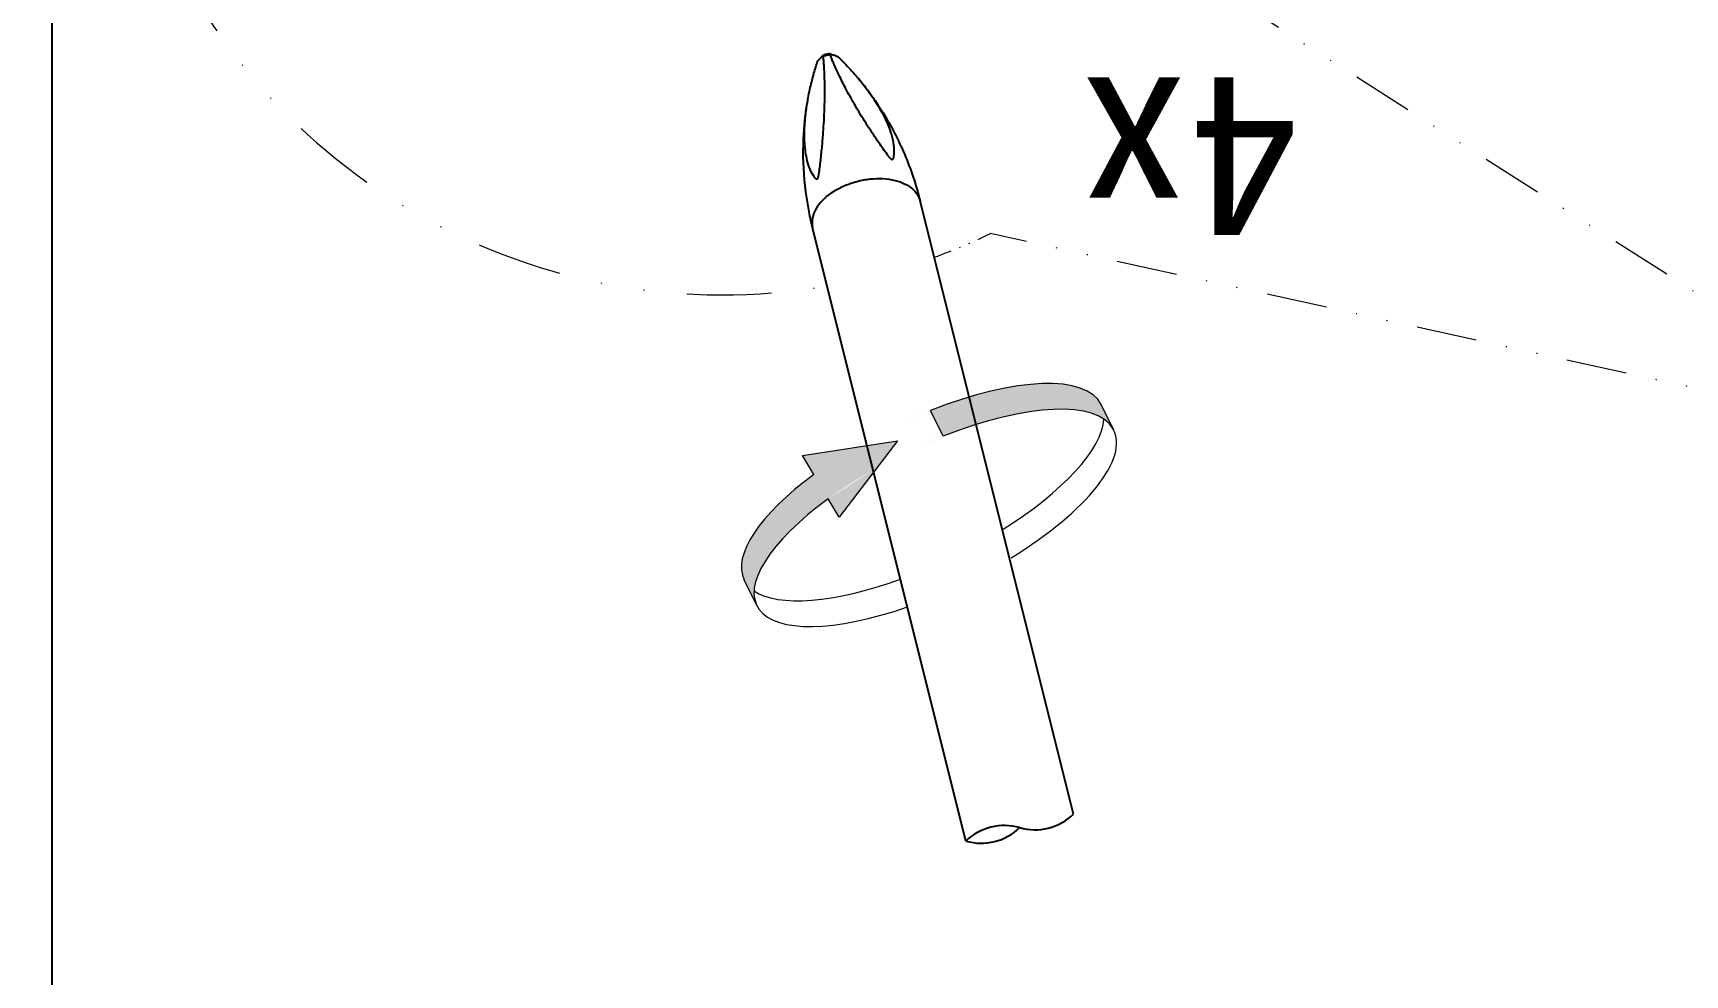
# Model space of a CAD drawing. Header units: millimetres. Extents: x 14343 to 15285, y -9166 to -7819.
# Drawn here: x 14812 to 14985, y -8747.2 to -8648.6 of the extents above; entities that cross this region are included whole.
import ezdxf

# ---------------------------------------------------------------- set-up
doc = ezdxf.new("R2010")
doc.units = ezdxf.units.MM
doc.linetypes.add('DIVIDE', pattern=[31.75, 12.7, -6.35, 0, -6.35, 0, -6.35])
doc.layers.add('hatch', color=56, linetype='Continuous', lineweight=9)
doc.layers.add('part', color=7, linetype='Continuous', lineweight=20)
doc.styles.add('zeng', font='SIMHEI.TTF')

# ---------------------------------------------------------------- blocks, each defined once
blk = doc.blocks.new('u9')
at = {"layer": 'part'}
h = blk.add_hatch(color=5, dxfattribs=at)
h.set_gradient(color1=(0, 0, 255), one_color=1, tint=1)
edge = h.paths.add_edge_path()
edge.add_ellipse((-91.22567085915944, 203.8490433038678), major_axis=(18.70567253311721, 9.179410815966142), ratio=0.3599436154490613, start_angle=296.8906818468813, end_angle=360)
edge.add_line((-72.51999832603724, 213.0284541198344), (-73.84162645278411, 215.7216490802348))
edge.add_ellipse((-92.54729898588812, 206.5422382642537), major_axis=(18.70567253311721, 9.179410815966142), ratio=0.3599436154490613, start_angle=348.4630409672899, end_angle=360.00000000010573, ccw=False)
edge.add_ellipse((-92.54729898588812, 206.5422382642537), major_axis=(18.70567253311721, 9.179410815966142), ratio=0.3599436154490613, start_angle=296.14794840518715, end_angle=348.4630409672899, ccw=False)
edge.add_line((-81.33795734465821, 204.5435903682992), (-82.48527191473477, 206.4673302040628))
edge.add_line((-82.4852719147384, 206.467330204061), (-88.58241460577847, 198.462653383267))
edge.add_line((-88.58241460577847, 198.462653383267), (-78.64180331448733, 200.0228607911849))
edge.add_line((-78.64180331449097, 200.0228607911849), (-79.81848361483026, 201.9958391065993))
h = blk.add_hatch(color=5, dxfattribs=at)
h.set_gradient(color1=(0, 0, 255), one_color=1, tint=1)
edge = h.paths.add_edge_path()
edge.add_ellipse((-92.54729898588812, 206.5422382642537), major_axis=(18.70567253311721, 9.179410815966142), ratio=0.3599436154490612, start_angle=540.0000000001054, end_angle=617.5277835045085, ccw=False)
edge.add_line((-111.2529715190012, 197.3628274482726), (-109.9313433922762, 194.6696324879013))
edge.add_ellipse((-91.22567085915944, 203.8490433038678), major_axis=(18.70567253311721, 9.179410815966142), ratio=0.3599436154490612, start_angle=180, end_angle=257.5277835045084)
edge.add_line((-92.03936624433663, 195.2925065136587), (-93.36099437106714, 197.9857014740428))
at = {"color": 7, "linetype": 'Continuous'}
for p, q in [((-95.754058389688, 240.4056407565877), (-79.69650471508612, 176.1323908642808)), ((-107.0081545083031, 237.5940005674493), (-90.95060083368662, 173.3207506750805)), ((-81.53115568328576, 157.9343370904826), (-81.54078141968603, 157.9333210602817)), ((-80.74017326768626, 158.1406576934824), (-80.74705868648562, 158.1377329378811))]:
    blk.add_line(p, q, dxfattribs=at)
at = {"color": 7}
for centre, start, end in [((-97.35010650429285, 234.8295641416262), 74.02721644997617, 134.0272164498911), ((-102.9771545636013, 233.423744047057), 74.02721644997617, 134.0272164498911), ((-99.78505833438976, 244.57589727698), 254.0272164499762, 314.0272164498911)]:
    blk.add_arc(centre, 5.800000000004577, start, end, dxfattribs=at)
at = {"color": 7, "linetype": 'Continuous'}
for centre, radius, start, end in [((-81.52398309868659, 159.4693949318826), 1.5361785142, 269.375826838998, 272.9695927917751), ((-81.52856939728554, 159.5352452398838), 1.6021784204, 273.0113869085824, 287.3361078244944)]:
    blk.add_arc(centre, radius, start, end, dxfattribs=at)
for points, start_tangent, end_tangent in [([(-80.68406127148592, 173.3217818084813), (-80.02921994328608, 174.191642555681), (-79.6820659952864, 175.0925913862811), (-79.66277475268544, 175.9722684290828), (-79.69673671628516, 176.1323324114819)], (0.6896984464107965, 0.72409671523805), (-0.2443147791292233, 0.9696959774584192)), ([(-79.69650471508612, 176.1323908642808), (-78.84863632988527, 171.1257761814813), (-78.77402996808632, 166.2756733476817), (-79.176430810885, 162.8309074364806)], (0.2423827749254185, -0.9701806998799007), (-0.1720784631909482, -0.9850832464852102)), ([(-84.6506561106853, 160.7103161922823), (-84.69783114468555, 160.7676862000808), (-87.08537985108524, 164.1174736388821), (-89.30429015068512, 168.4094998048822), (-90.95060083368662, 173.3207506750805)], (-0.6361018899765145, 0.7716050709840534), (-0.2423827749220873, 0.970180699880733)), ([(-80.68406127148592, 173.3217818084813), (-81.60853298188522, 172.5335622896819), (-82.74890813908678, 171.8727924522827), (-84.03891228408611, 171.3778738376823), (-85.40357506488544, 171.0775693166834), (-86.7635872410865, 170.989331496683), (-88.0399098482867, 171.1182884388836), (-89.15836765588574, 171.4569456344834), (-90.0539599616859, 171.9856215584805), (-90.67463819588556, 172.6735914874807), (-90.95036883248576, 173.3208091276829)], (-0.6896984464098058, -0.7240967152389937), (-0.2443147791129737, 0.9696959774625133)), ([(-80.77732340908551, 158.189083157682), (-80.80977671948676, 158.5239098028833), (-80.84075516208577, 158.9042420164806), (-80.86959339848545, 159.3348018324832), (-80.89526614328497, 159.8211589174825), (-80.91644514568543, 160.3700484082838), (-80.93144532508632, 160.9887596854824), (-80.93820602428605, 161.689640969882), (-80.93379051068587, 162.4984201186817), (-80.91347011828657, 163.446655455482), (-80.86984542908613, 164.5742137650814), (-80.79350249748677, 165.8990564888809), (-80.67859864408638, 167.3668040686825), (-80.52423327088582, 168.8980023922813), (-80.33960997368558, 170.364511215681)], (-0.1050081407151219, 0.9944713622742253), (0.13857998427839, 0.9903512447396637)), ([(-80.33960997368558, 170.364511215681), (-80.32613311528621, 170.4595031250828), (-80.31300051188555, 170.5484420398825), (-80.2998537232852, 170.632238624883), (-80.28624327968646, 170.7118616486805), (-80.27153681608615, 170.7883139946825), (-80.25492706768637, 170.8617149716811), (-80.235722002486, 170.9295404884833), (-80.21217885028636, 170.9899301730838), (-80.1812243776858, 171.037716850682)], (0.1385799842826999, 0.9903512447390607), (0.6886342727201269, 0.7251088459226117)), ([(-80.1812243776858, 171.037716850682), (-80.14118561408577, 171.0607787568806), (-80.10139128328592, 171.0566598586811), (-80.06304108368568, 171.0365777284824), (-80.02668947748498, 171.0076151582834), (-79.991874004485, 170.9733700306824), (-79.95700721808498, 170.9343152094807), (-79.92140198168636, 170.890678965683), (-79.88448664988573, 170.8423335240805)], (0.6886342728199919, 0.7251088458277702), (0.5963983717184542, -0.8026885960393213)), ([(-79.88448664988573, 170.8423335240805), (-79.42749192288647, 170.0150680310835), (-79.13834542448603, 169.1253812808827), (-78.96321093808547, 168.2187805434805), (-78.87046637608546, 167.3046004190837), (-78.8423298046855, 166.386835599882), (-78.8681296748855, 165.457909073084), (-78.94397293628572, 164.495847725284), (-79.0683410026868, 163.5024221062813), (-79.17646370008515, 162.8307772048829)], (0.5963983716970052, -0.802688596055258), (-0.1720656082842658, -0.9850854919476612)), ([(-84.65063635468505, 160.7102920532816), (-85.11556693648527, 161.2907659296834), (-85.62614266128548, 161.9717173426834), (-86.14776234768578, 162.7269193004831), (-86.67558534788623, 163.5744368332817), (-87.19561176928619, 164.5335220250818), (-87.66791326608654, 165.5976327622811), (-88.02346814188604, 166.7006280086825), (-88.20365203148503, 167.7649801880834), (-88.17283959488668, 168.6923232854824)], (-0.6361058197717321, 0.7716018312915882), (0.1629507278091324, 0.9866342079547386)), ([(-88.17283959488668, 168.6923232854824), (-88.16159871448508, 168.7550600504837), (-88.14923738648577, 168.8127497264832), (-88.1353662304864, 168.8653140602837), (-88.119441519686, 168.9123852996818), (-88.10051006668618, 168.9534508012839), (-88.07686387288595, 168.9871728620819), (-88.04589847888565, 169.0096688526828), (-88.0026101962867, 169.0128594528833), (-87.95098017068631, 168.9890635210832), (-87.89836077728614, 168.9469884580831), (-87.845747539086, 168.8942927248827), (-87.79377164188554, 168.8356210906823), (-87.7440786454863, 168.7754555440806), (-87.69424554488614, 168.7124154216835), (-87.64307115188603, 168.6457684210836), (-87.58958648748558, 168.5747508096829), (-87.53290973248659, 168.4985592908815)], (0.162950727822445, 0.9866342079525399), (0.5952232577909409, -0.8035603732046145)), ([(-87.53290973248659, 168.4985592908815), (-86.65333786008523, 167.2702318854826), (-85.90511997928661, 166.1636747430821), (-85.25946128408577, 165.1627480832831), (-84.69034242188536, 164.2423250780812), (-84.18247441948552, 163.3871456166817), (-83.7214626172863, 162.5790833720821), (-83.29200516168567, 161.7942573492837), (-82.893542990485, 161.032646889882), (-82.54734398288565, 160.3386286758832), (-82.26085167008569, 159.7357430084812), (-82.0241772702866, 159.2129177326824), (-81.82741459628596, 158.7563635372826), (-81.66270009628533, 158.354076822081), (-81.52399183028501, 157.9953963344815)], (0.595223257804079, -0.8035603731948825), (0.3502809268935745, -0.9366446883715183)), ([(-79.17646370008515, 162.8307772048829), (-79.22857403108537, 162.541906857281), (-79.40730299808638, 161.660943162482), (-79.59496786748605, 160.8584785702806), (-79.78635030128498, 160.1253246990818), (-79.97901717828609, 159.4509974866814), (-80.1734233818861, 158.8231023122826)], (-0.1720656082733872, -0.9850854919495614), (-0.3066306909401005, -0.9518285661680871)), ([(-82.37311038988628, 158.252500454284), (-82.77863187828552, 158.6509584150808), (-83.20671973508615, 159.0888380120814), (-83.65688217028583, 159.5689470134821), (-84.12720940248619, 160.0939954106834), (-84.61490330488596, 160.6670390898835), (-84.65063635468505, 160.7102920532816)], (-0.7205193371838199, 0.6934348453489981), (-0.6361058197589935, 0.7716018313020899)), ([(-82.17108554568586, 158.1281010850835), (-82.28372217028664, 158.1849426892804), (-82.37311038988628, 158.252500454284)], (-0.921604528255603, 0.3881302532639883), (-0.7205193373705587, 0.6934348451549655)), ([(-81.62524842108542, 157.9598040670826), (-81.69424004068605, 157.9861582024823), (-81.78214529028628, 158.013093554684), (-81.89611410928592, 158.042123478881), (-82.0283435434867, 158.0777465950814), (-82.17108554568586, 158.1281010850835)], (-0.9278758619687161, 0.3728892392866979), (-0.9216045281312878, 0.3881302535591709)), ([(-81.54077847248664, 157.9331031460824), (-81.57035489528607, 157.939067274081), (-81.62524842108542, 157.9598040670826)], (-0.9999085524535191, -0.01352356204215435), (-0.9278758620439671, 0.3728892390994475)), ([(-81.52399183028501, 157.9953963344815), (-81.51589875668651, 157.9520129444827), (-81.53115568328576, 157.9343370904826)], (0.3502809280470824, -0.9366446879401361), (-0.9685976427526329, -0.2486334781441206)), ([(-80.77732340908551, 158.189083157682), (-81.14025566068631, 158.0544390644827), (-81.52399183028501, 157.9953963344815)], (-0.8958587496509446, -0.4443389479596026), (-0.9988284291831756, -0.04839182839560937)), ([(-81.05115787008617, 158.0058486514827), (-80.74023474968635, 158.140623030682)], (0.9547657555620349, 0.297358961536485), (0.8682695688431057, 0.4960926887397227)), ([(-80.74705868648562, 158.1377329378811), (-80.76640018548642, 158.1470046994837), (-80.77732340908551, 158.189083157682)], (-0.9672388827195882, -0.2538679652011314), (-0.1050081412541522, 0.994471362217308)), ([(-80.60585854368583, 158.2952350748819), (-80.65376793568612, 158.2411709780827), (-80.6918409526861, 158.1928268260817), (-80.72178357768644, 158.1562857982826), (-80.74009214808575, 158.1405062854828)], (-0.6895287474512449, -0.7242583147181103), (-0.8814601896184456, -0.4722583340903724)), ([(-80.29193536268576, 158.6155552464807), (-80.37463258428579, 158.5207547598839), (-80.45889638428525, 158.4368334732826), (-80.53717168568619, 158.3629799630835), (-80.60585854368583, 158.2952350748819)], (-0.6192825532691411, -0.7851682107780812), (-0.6895287476747367, -0.7242583145053355)), ([(-80.1734233818861, 158.8231023122826), (-80.22103982248518, 158.718752287481), (-80.29193536268576, 158.6155552464807)], (-0.3066306907742007, -0.9518285662215316), (-0.6192825532855, -0.7851682107651786))]:
    blk.add_spline(points, degree=3, dxfattribs=dict(at, start_tangent=start_tangent, end_tangent=end_tangent))
at = {"layer": 'Defpoints', "color": 2}
for points in [[(0, 673.520345422703), (-470.9806695593998, 673.520345422703), (-470.9806695593998, 0), (0, 0)], [(-3.637978807091713e-12, 673.520345422703), (470.9806695593961, 673.520345422703), (470.9806695593961, 0), (-3.637978807091713e-12, 0)]]:
    blk.add_lwpolyline(points, close=True, dxfattribs=at)
at = {"layer": 'hatch', "color": 4, "linetype": 'DIVIDE', "ltscale": 0.5}
for q in [(-98.31662502402651, 176.7500035662852), (-124.9249832943806, 152.8906286205638)]:
    blk.add_line((-196.322357454972, 198.2657040557169), q, dxfattribs=at)
at = {"layer": 'hatch', "color": 4, "linetype": 'DIVIDE', "ltscale": 0.7}
blk.add_arc((-70.2354622138264, 118.6667178483403), 64.51526784076343, 147.962263357707, 99.80514401595036, dxfattribs=at)
at = {"layer": 'hatch', "color": 4, "linetype": 'DIVIDE', "ltscale": 0.15}
blk.add_arc((-70.2354622138264, 118.6667178483403), 64.51526784076343, 110.1223724740116, 115.8020832102033, dxfattribs=at)
at = {"layer": 'part'}
for p, q in [((-111.2529715190067, 197.3628274482871), (-109.9313433922744, 194.6696324879049)), ((-93.36099437106714, 197.9857014740446), (-92.03936624434209, 195.2925065136587))]:
    blk.add_line(p, q, dxfattribs=at)
for points in [[(-73.84162645276956, 215.7216490802202), (-72.51999832604088, 213.0284541198344)], [(-79.81848361482662, 201.9958391065993), (-78.64180331449097, 200.0228607911849), (-88.58241460577847, 198.462653383267), (-82.4852719147384, 206.467330204061), (-81.33795734465821, 204.5435903682956)]]:
    blk.add_lwpolyline(points, dxfattribs=at)
for centre, major_axis, ratio, start_param, end_param in [((-92.54729898588812, 206.5422382642537), (18.70567253311706, 9.179410815966287), 0.3599436154490596, -1.114428534482792, 1.241616152184168), ((-91.22567085915944, 203.8490433038678), (18.70567253311722, 9.179410815966085), 0.3599436154490633, 0.2013579207916447, 1.273301623355602), ((-91.22567085915944, 203.8490433038678), (18.7056725331171, 9.179410815966355), 0.3599436154490747, -1.10146539046054, -2.97539770599542e-14), ((-92.54729898588812, 206.5422382642537), (18.70567253311676, 9.179410815966266), 0.3599436154490657, 1.826990002971857, 4.494707737516806), ((-91.22567085915944, 203.8490433038678), (18.70567253311706, 9.179410815966506), 0.3599436154490661, 1.850285527403795, 2.940234732801297), ((-91.22567085915944, 203.8490433038678), (18.70567253311719, 9.179410815966168), 0.3599436154490621, 3.14159265358979, 4.494707737516814)]:
    blk.add_ellipse(centre, major_axis=major_axis, ratio=ratio, start_param=start_param, end_param=end_param, dxfattribs=at)
at = {"color": 6, "style": 'zeng'}
blk.add_text('4x', height=17, dxfattribs=at).set_placement((-130.6600505138322, 160.3953972648287))

msp = doc.modelspace()

# ---------------------------------------------------------------- block references
at = {"rotation": 180}
msp.add_blockref('u9', (14813.94824794438, -8492.810112410534), dxfattribs=at)

doc.saveas('drawing.dxf')
